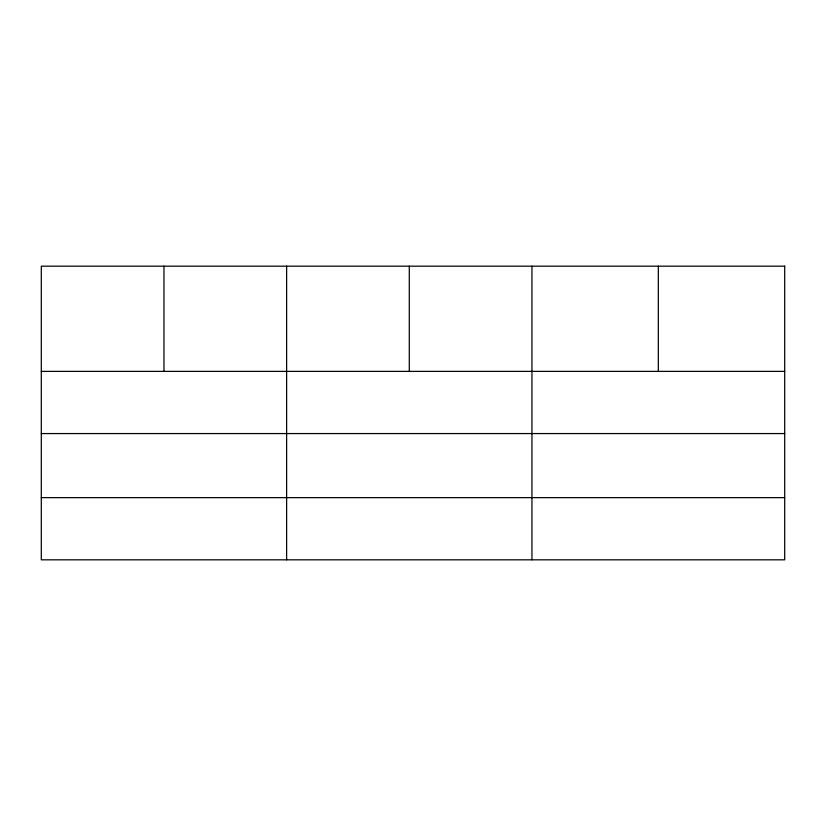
<?xml version="1.0" encoding="UTF-8"?>
<svg xmlns="http://www.w3.org/2000/svg" width="826" height="826" viewBox="0 0 826 826"><rect width="100%" height="100%" fill="white"/><g stroke="black" fill="none" stroke-linecap="round" stroke-linejoin="round"><path stroke-width="1.24" d="M41.3 371.38L784.7 371.38M41.3 433.567L784.7 433.567M41.3 497.634L784.7 497.634M658.322 266.178L658.322 371.38M531.944 266.178L531.944 559.822M409.283 266.178L409.283 371.38M286.622 266.178L286.622 559.822M163.961 266.178L163.961 371.38M784.7 266.178L41.3 266.178L41.3 559.822L784.7 559.822L784.7 266.178"/></g></svg>
